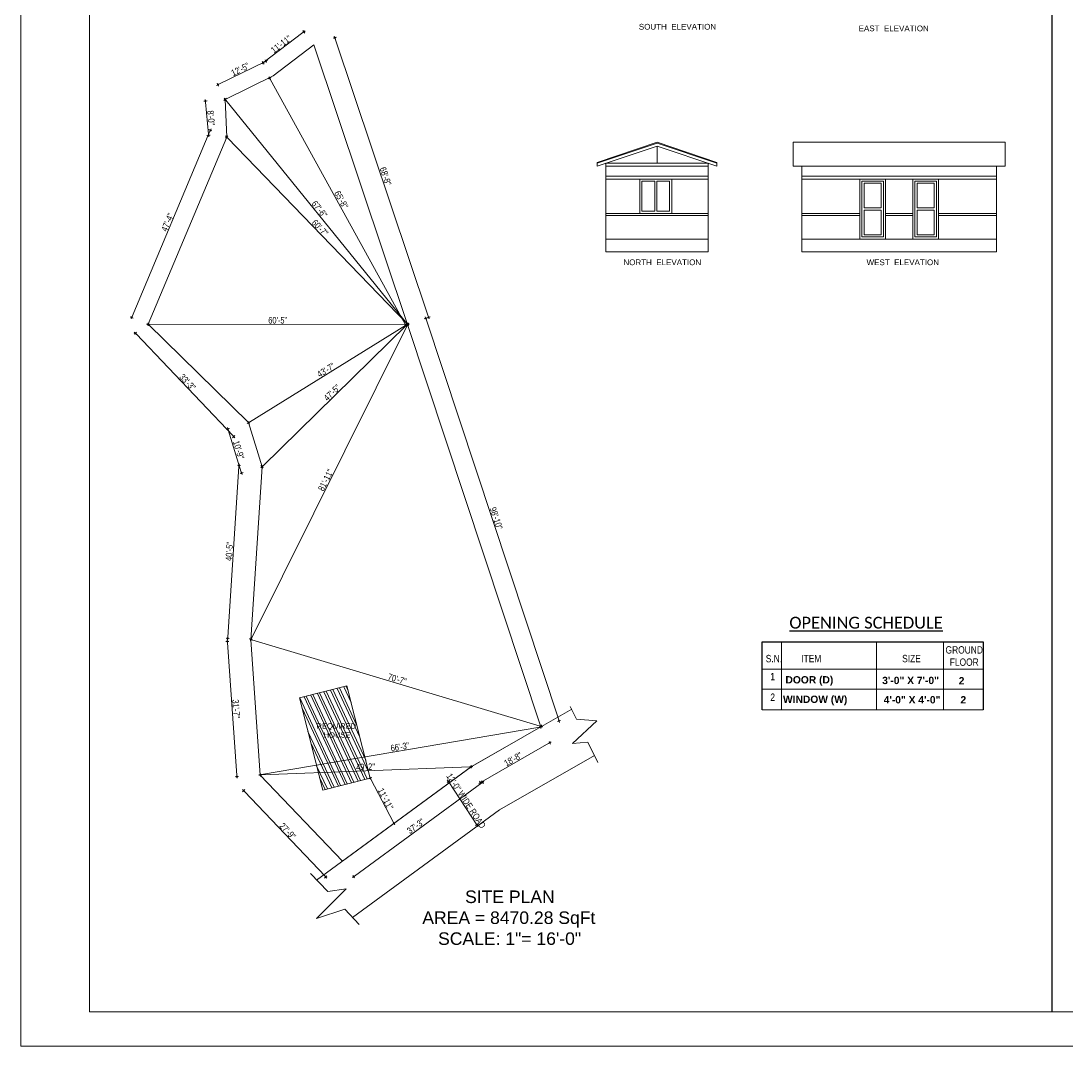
# Model space of a CAD drawing. Header units: inches. Extents: x 358077 to 378079, y -36324 to -23949.
# Drawn here: x 360841 to 362303, y -36324 to -34891 of the extents above; entities that cross this region are included whole.
import ezdxf

# ---------------------------------------------------------------- set-up
doc = ezdxf.new("R2010")
doc.units = ezdxf.units.IN
doc.header["$LTSCALE"] = 2
doc.header["$MEASUREMENT"] = 0
doc.header["$PDMODE"] = 34
doc.linetypes.add('ACAD_ISO02W100', pattern=[15, 12, -3])
doc.layers.get('0').update_dxf_attribs({"linetype": 'CONTINUOUS'})
doc.layers.get('DEFPOINTS').update_dxf_attribs({"color": 141, "linetype": 'CONTINUOUS'})
for name, color, linetype, lineweight in [('dimension', 160, 'CONTINUOUS', 15), ('DIMENTION', 140, 'CONTINUOUS', 0), ('elev 0.2', 221, 'CONTINUOUS', 20), ('elev3', 195, 'CONTINUOUS', 20), ('HATCH', 60, 'ACAD_ISO02W100', 13), ('steps', 253, 'CONTINUOUS', 20), ('TEXT', 181, 'CONTINUOUS', 25)]:
    doc.layers.add(name, color=color, linetype=linetype, lineweight=lineweight)
doc.layers.add('WAll', color=20, linetype='CONTINUOUS')
doc.styles.add('ramon', font='arial.ttf')
doc.styles.get("Standard").update_dxf_attribs({"font": 'ARIALN.TTF'})
doc.styles.add('STYLE1', font='arialbd.ttf')
doc.dimstyles.new('ek ropani wala', dxfattribs={"dimtxt": 24, "dimasz": 3, "dimexe": 6, "dimexo": 18, "dimgap": 2, "dimtad": 1, "dimdec": 0, "dimzin": 3, "dimdsep": 46, "dimlunit": 3, "dimtxsty": 'Standard', "dimblk": 'dot 2', "dimcen": 0.09375, "dimse1": 1, "dimse2": 1, "dimclrd": 1, "dimclre": 1, "dimclrt": 256, "dimadec": 0, "dimazin": 0, "dimtfac": 1, "dimtdec": 0, "dimtix": 1, "dimtmove": 1, "dimatfit": 3, "dimldrblk": 'DOT', "dimfxl": 1, "dimtolj": 1, "dimtzin": 0, "dimlwd": 9, "dimlwe": 9, "dimarcsym": 0})

# ---------------------------------------------------------------- blocks, each defined once
blk = doc.blocks.new('dot1')
at = {"layer": 'HATCH'}
h = blk.add_hatch(color=256, dxfattribs=at)
edge = h.paths.add_edge_path()
edge.add_arc((0, 0), 1, 0, 360)
for p, q in [((3, 0), (-3, 0)), ((0, 3), (0, -3))]:
    blk.add_line(p, q, dxfattribs=at)
blk.add_circle((0, 0), 1, dxfattribs=at)
blk = doc.blocks.new('dot 2')
at = {"layer": 'HATCH', "xscale": 0.5, "yscale": 0.5, "zscale": 0.5}
blk.add_blockref('dot1', (0, 0), dxfattribs=at)
blk = doc.blocks.new('*D483')
at = {"layer": 'DEFPOINTS', "color": 0, "transparency": 16777216}
for p in [(461209.9, -163453.6), (461241.6, -163496.8), (460849.5, -163717.8)]:
    blk.add_point(p, dxfattribs=at)
at = {"layer": 'elev 0.2', "color": 1, "lineweight": 9, "transparency": 16777216}
blk.add_line((460883.6, -163759.2), (461239.1, -163498.6), dxfattribs=at)
at = {"layer": 'elev 0.2', "color": 1, "lineweight": 9, "transparency": 16777216, "xscale": 3, "yscale": 3, "zscale": 3}
for p, rotation in [((461241.6, -163496.8), 36.23643256757138), ((460881.2, -163761), 216.2364325675714)]:
    blk.add_blockref('dot 2', p, dxfattribs=dict(at, rotation=rotation))
at = {"layer": 'elev 0.2', "transparency": 16777216, "insert": (461054.7, -163619.9), "char_height": 18, "attachment_point": 5, "rotation": 36.2364}
blk.add_mtext('\\A1;37\'-3"', dxfattribs=at)
blk = doc.blocks.new('_Dot')
at = {"layer": 'TEXT', "color": 0, "lineweight": -2}
blk.add_line((-0.5, 0), (-1, 0), dxfattribs=at)
at = {"layer": 'TEXT', "color": 0, "const_width": 0.5}
blk.add_lwpolyline([(-0.25, 0, 1), (0.25, 0, 1)], format="xyb", close=True, dxfattribs=at)
blk = doc.blocks.new('*D484')
at = {"layer": 'DEFPOINTS', "color": 0, "transparency": 16777216}
for p in [(461404.2, -163342.4), (461429.6, -163386.7), (461209.9, -163453.6)]:
    blk.add_point(p, dxfattribs=at)
at = {"layer": 'elev 0.2', "color": 1, "lineweight": 9, "transparency": 16777216}
blk.add_line((461237.9, -163496.5), (461427, -163388.2), dxfattribs=at)
at = {"layer": 'elev 0.2', "color": 1, "lineweight": 9, "transparency": 16777216, "xscale": 3, "yscale": 3, "zscale": 3}
for p, rotation in [((461429.6, -163386.7), 29.80271119946207), ((461235.3, -163498), 209.8027111994621)]:
    blk.add_blockref('dot 2', p, dxfattribs=dict(at, rotation=rotation))
at = {"layer": 'elev 0.2', "transparency": 16777216, "insert": (461326.9, -163432.6), "char_height": 18, "attachment_point": 5, "rotation": 29.8027}
blk.add_mtext('\\A1;18\'-8"', dxfattribs=at)
blk = doc.blocks.new('*D485')
at = {"layer": 'DEFPOINTS', "color": 0, "transparency": 16777216}
for p in [(461083, -162199.9), (461031.8, -162216.8), (461404.2, -163342.4)]:
    blk.add_point(p, dxfattribs=at)
at = {"layer": 'elev 0.2', "color": 1, "lineweight": 9, "transparency": 16777216}
blk.add_line((461454.5, -163322.6), (461084, -162202.7), dxfattribs=at)
at = {"layer": 'elev 0.2', "color": 1, "lineweight": 9, "transparency": 16777216, "xscale": 3, "yscale": 3, "zscale": 3}
for p, rotation in [((461083, -162199.9), 108.3061963064085), ((461455.4, -163325.4), 288.3061963064085)]:
    blk.add_blockref('dot 2', p, dxfattribs=dict(at, rotation=rotation))
at = {"layer": 'elev 0.2', "transparency": 16777216, "insert": (461279.8, -162759.1), "char_height": 18, "attachment_point": 5, "rotation": 288.3062}
blk.add_mtext('\\A1;98\'-10"', dxfattribs=at)
blk = doc.blocks.new('*D486')
at = {"layer": 'DEFPOINTS', "color": 0, "transparency": 16777216}
for p in [(460769.7, -161435.3), (460828.6, -161415.6), (461031.8, -162216.8)]:
    blk.add_point(p, dxfattribs=at)
at = {"layer": 'elev 0.2', "color": 1, "lineweight": 9, "transparency": 16777216}
blk.add_line((461089.8, -162194.2), (460829.6, -161418.4), dxfattribs=at)
at = {"layer": 'elev 0.2', "color": 1, "lineweight": 9, "transparency": 16777216, "xscale": 3, "yscale": 3, "zscale": 3}
for p, rotation in [((460828.6, -161415.6), 108.5405870073485), ((461090.7, -162197), 288.5405870073486)]:
    blk.add_blockref('dot 2', p, dxfattribs=dict(at, rotation=rotation))
at = {"layer": 'elev 0.2', "transparency": 16777216, "insert": (460970.3, -161802.7), "char_height": 18, "attachment_point": 5, "rotation": 288.5406}
blk.add_mtext('\\A1;68\'-8"', dxfattribs=at)
blk = doc.blocks.new('*D487')
at = {"layer": 'DEFPOINTS', "color": 0, "transparency": 16777216}
for p in [(460769.7, -161435.3), (460628.2, -161485.4), (460656, -161522)]:
    blk.add_point(p, dxfattribs=at)
at = {"layer": 'elev 0.2', "color": 1, "lineweight": 9, "transparency": 16777216}
blk.add_line((460739.5, -161400.6), (460630.5, -161483.6), dxfattribs=at)
at = {"layer": 'elev 0.2', "color": 1, "lineweight": 9, "transparency": 16777216, "xscale": 3, "yscale": 3, "zscale": 3}
for p, rotation in [((460741.9, -161398.8), 37.28858850085828), ((460628.2, -161485.4), 217.2885885008583)]:
    blk.add_blockref('dot 2', p, dxfattribs=dict(at, rotation=rotation))
at = {"layer": 'elev 0.2', "transparency": 16777216, "insert": (460678.4, -161433.3), "char_height": 18, "attachment_point": 5, "rotation": 37.2886}
blk.add_mtext('\\A1;11\'-11"', dxfattribs=at)
blk = doc.blocks.new('*D488')
at = {"layer": 'DEFPOINTS', "color": 0, "transparency": 16777216}
for p in [(460656, -161522), (460501.8, -161546.6), (460521.8, -161587.6)]:
    blk.add_point(p, dxfattribs=at)
at = {"layer": 'elev 0.2', "color": 1, "lineweight": 9, "transparency": 16777216}
blk.add_line((460633.3, -161482.3), (460504.5, -161545.3), dxfattribs=at)
at = {"layer": 'elev 0.2', "color": 1, "lineweight": 9, "transparency": 16777216, "xscale": 3, "yscale": 3, "zscale": 3}
for p, rotation in [((460636, -161481), 26.05265175663308), ((460501.8, -161546.6), 206.0526517566331)]:
    blk.add_blockref('dot 2', p, dxfattribs=dict(at, rotation=rotation))
at = {"layer": 'elev 0.2', "transparency": 16777216, "insert": (460564, -161503.8), "char_height": 18, "attachment_point": 5, "rotation": 26.0527}
blk.add_mtext('\\A1;12\'-5"', dxfattribs=at)
blk = doc.blocks.new('*D489')
at = {"layer": 'DEFPOINTS', "color": 0, "transparency": 16777216}
for p in [(460521.8, -161587.6), (460475.6, -161688.1), (460530.5, -161683.1)]:
    blk.add_point(p, dxfattribs=at)
at = {"layer": 'elev 0.2', "color": 1, "lineweight": 9, "transparency": 16777216}
blk.add_line((460467.2, -161595.5), (460475.3, -161685.1), dxfattribs=at)
at = {"layer": 'elev 0.2', "color": 1, "lineweight": 9, "transparency": 16777216, "xscale": 3, "yscale": 3, "zscale": 3}
for p, rotation in [((460466.9, -161592.5), 95.18756305441617), ((460475.6, -161688.1), 275.1875630544162)]:
    blk.add_blockref('dot 2', p, dxfattribs=dict(at, rotation=rotation))
at = {"layer": 'elev 0.2', "transparency": 16777216, "insert": (460482.4, -161639.3), "char_height": 18, "attachment_point": 5, "rotation": 275.1876}
blk.add_mtext('\\A1;8\'-0"', dxfattribs=at)
blk = doc.blocks.new('*D490')
at = {"layer": 'DEFPOINTS', "color": 0, "transparency": 16777216}
for p in [(460526.3, -161693), (460260.8, -162197.3), (460306.4, -162216.4)]:
    blk.add_point(p, dxfattribs=at)
at = {"layer": 'elev 0.2', "color": 1, "lineweight": 9, "transparency": 16777216}
blk.add_line((460479.6, -161676.6), (460262, -162194.5), dxfattribs=at)
at = {"layer": 'elev 0.2', "color": 1, "lineweight": 9, "transparency": 16777216, "xscale": 3, "yscale": 3, "zscale": 3}
for p, rotation in [((460480.7, -161673.9), 67.2122465711134), ((460260.8, -162197.3), 247.2122465711134)]:
    blk.add_blockref('dot 2', p, dxfattribs=dict(at, rotation=rotation))
at = {"layer": 'elev 0.2', "transparency": 16777216, "insert": (460360.6, -161931.3), "char_height": 18, "attachment_point": 5, "rotation": 67.2122}
blk.add_mtext('\\A1;47\'-4"', dxfattribs=at)
blk = doc.blocks.new('*D491')
at = {"layer": 'DEFPOINTS', "color": 0, "transparency": 16777216}
for p in [(460312.3, -162202.4), (460587.3, -162491.4), (460546.1, -162530.6)]:
    blk.add_point(p, dxfattribs=at)
at = {"layer": 'elev 0.2', "color": 1, "lineweight": 9, "transparency": 16777216}
blk.add_line((460273.2, -162243.7), (460544, -162528.4), dxfattribs=at)
at = {"layer": 'elev 0.2', "color": 1, "lineweight": 9, "transparency": 16777216, "xscale": 3, "yscale": 3, "zscale": 3}
for p, rotation in [((460271.1, -162241.5), 133.5700310075969), ((460546.1, -162530.6), 313.5700310075969)]:
    blk.add_blockref('dot 2', p, dxfattribs=dict(at, rotation=rotation))
at = {"layer": 'elev 0.2', "transparency": 16777216, "insert": (460416.7, -162378.3), "char_height": 18, "attachment_point": 5, "rotation": 313.57}
blk.add_mtext('\\A1;33\'-3"', dxfattribs=at)
blk = doc.blocks.new('*D492')
at = {"layer": 'DEFPOINTS', "color": 0, "transparency": 16777216}
for p in [(460587.3, -162491.4), (460567.8, -162632.5), (460625.1, -162615)]:
    blk.add_point(p, dxfattribs=at)
at = {"layer": 'elev 0.2', "color": 1, "lineweight": 9, "transparency": 16777216}
blk.add_line((460530.8, -162511.8), (460566.9, -162629.7), dxfattribs=at)
at = {"layer": 'elev 0.2', "color": 1, "lineweight": 9, "transparency": 16777216, "xscale": 3, "yscale": 3, "zscale": 3}
for p, rotation in [((460529.9, -162509), 107.0236614983232), ((460567.8, -162632.5), 287.0236614983232)]:
    blk.add_blockref('dot 2', p, dxfattribs=dict(at, rotation=rotation))
at = {"layer": 'elev 0.2', "transparency": 16777216, "insert": (460559.6, -162567.5), "char_height": 18, "attachment_point": 5, "rotation": 287.0237}
blk.add_mtext('\\A1;10\'-9"', dxfattribs=at)
blk = doc.blocks.new('*D493')
at = {"layer": 'DEFPOINTS', "color": 0, "transparency": 16777216}
for p in [(460625.1, -162615), (460529, -163094.6), (460593.5, -163098.8)]:
    blk.add_point(p, dxfattribs=at)
at = {"layer": 'elev 0.2', "color": 1, "lineweight": 9, "transparency": 16777216}
blk.add_line((460560.4, -162613.8), (460529.2, -163091.6), dxfattribs=at)
at = {"layer": 'elev 0.2', "color": 1, "lineweight": 9, "transparency": 16777216, "xscale": 3, "yscale": 3, "zscale": 3}
for p, rotation in [((460560.6, -162610.8), 86.26403286804644), ((460529, -163094.6), 266.2640328680465)]:
    blk.add_blockref('dot 2', p, dxfattribs=dict(at, rotation=rotation))
at = {"layer": 'elev 0.2', "transparency": 16777216, "insert": (460533.6, -162851.9), "char_height": 18, "attachment_point": 5, "rotation": 86.264}
blk.add_mtext('\\A1;40\'-5"', dxfattribs=at)
blk = doc.blocks.new('*D494')
at = {"layer": 'DEFPOINTS', "color": 0, "transparency": 16777216}
for p in [(460593.5, -163098.8), (460554.8, -163481.4), (460620.2, -163476.8)]:
    blk.add_point(p, dxfattribs=at)
at = {"layer": 'elev 0.2', "color": 1, "lineweight": 9, "transparency": 16777216}
blk.add_line((460528.4, -163106.4), (460554.6, -163478.4), dxfattribs=at)
at = {"layer": 'elev 0.2', "color": 1, "lineweight": 9, "transparency": 16777216, "xscale": 3, "yscale": 3, "zscale": 3}
for p, rotation in [((460528.2, -163103.4), 94.03507706681356), ((460554.8, -163481.4), 274.0350770668135)]:
    blk.add_blockref('dot 2', p, dxfattribs=dict(at, rotation=rotation))
at = {"layer": 'elev 0.2', "transparency": 16777216, "insert": (460552.7, -163291.6), "char_height": 18, "attachment_point": 5, "rotation": 274.0351}
blk.add_mtext('\\A1;31\'-7"', dxfattribs=at)
blk = doc.blocks.new('*D495')
at = {"layer": 'DEFPOINTS', "color": 0, "transparency": 16777216}
for p in [(460620.2, -163476.8), (460849.5, -163717.8), (460803.3, -163761.8)]:
    blk.add_point(p, dxfattribs=at)
at = {"layer": 'elev 0.2', "color": 1, "lineweight": 9, "transparency": 16777216}
blk.add_line((460576, -163523), (460801.2, -163759.6), dxfattribs=at)
at = {"layer": 'elev 0.2', "color": 1, "lineweight": 9, "transparency": 16777216, "xscale": 3, "yscale": 3, "zscale": 3}
for p, rotation in [((460574, -163520.8), 133.583870042683), ((460803.3, -163761.8), 313.583870042683)]:
    blk.add_blockref('dot 2', p, dxfattribs=dict(at, rotation=rotation))
at = {"layer": 'elev 0.2', "transparency": 16777216, "insert": (460696.7, -163633.6), "char_height": 18, "attachment_point": 5, "rotation": 313.5839}
blk.add_mtext('\\A1;27\'-9"', dxfattribs=at)
blk = doc.blocks.new('*D496')
at = {"layer": 'DEFPOINTS', "color": 0, "transparency": 16777216}
for p in [(461209.9, -163453.6), (460620.2, -163476.8), (460620.2, -163476.8)]:
    blk.add_point(p, dxfattribs=at)
at = {"layer": 'elev 0.2', "color": 1, "lineweight": 9, "transparency": 16777216}
blk.add_line((461206.9, -163453.8), (460623.2, -163476.7), dxfattribs=at)
at = {"layer": 'elev 0.2', "color": 1, "lineweight": 9, "transparency": 16777216, "xscale": 3, "yscale": 3, "zscale": 3}
for p, rotation in [((461209.9, -163453.6), 2.247981388094722), ((460620.2, -163476.8), 182.2479813880947)]:
    blk.add_blockref('dot 2', p, dxfattribs=dict(at, rotation=rotation))
at = {"layer": 'elev 0.2', "transparency": 16777216, "insert": (460914.6, -163454), "char_height": 18, "attachment_point": 5, "rotation": 2.248}
blk.add_mtext('\\A1;49\'-2"', dxfattribs=at)
blk = doc.blocks.new('*D497')
at = {"layer": 'DEFPOINTS', "color": 0, "transparency": 16777216}
for p in [(461404.2, -163342.4), (460620.6, -163475.9), (460620.6, -163475.9)]:
    blk.add_point(p, dxfattribs=at)
at = {"layer": 'elev 0.2', "color": 1, "lineweight": 9, "transparency": 16777216}
blk.add_line((461401.3, -163342.9), (460623.6, -163475.4), dxfattribs=at)
at = {"layer": 'elev 0.2', "color": 1, "lineweight": 9, "transparency": 16777216, "xscale": 3, "yscale": 3, "zscale": 3}
for p, rotation in [((461404.2, -163342.4), 9.673338039655048), ((460620.6, -163475.9), 189.6733380396551)]:
    blk.add_blockref('dot 2', p, dxfattribs=dict(at, rotation=rotation))
at = {"layer": 'elev 0.2', "transparency": 16777216, "insert": (461010.5, -163398.1), "char_height": 18, "attachment_point": 5, "rotation": 9.6733}
blk.add_mtext('\\A1;66\'-3"', dxfattribs=at)
blk = doc.blocks.new('*D498')
at = {"layer": 'DEFPOINTS', "color": 0, "transparency": 16777216}
for p in [(460593.5, -163098.8), (461405.2, -163341.8), (461405.4, -163340.8)]:
    blk.add_point(p, dxfattribs=at)
at = {"layer": 'elev 0.2', "color": 1, "lineweight": 9, "transparency": 16777216}
blk.add_line((460596.7, -163098.7), (461402.6, -163340), dxfattribs=at)
at = {"layer": 'elev 0.2', "color": 1, "lineweight": 9, "transparency": 16777216, "xscale": 3, "yscale": 3, "zscale": 3}
for p, rotation in [((460593.8, -163097.8), 163.3307212646643), ((461405.4, -163340.8), 343.3307212646642)]:
    blk.add_blockref('dot 2', p, dxfattribs=dict(at, rotation=rotation))
at = {"layer": 'elev 0.2', "transparency": 16777216, "insert": (461002.8, -163208.6), "char_height": 18, "attachment_point": 5, "rotation": 343.3307}
blk.add_mtext('\\A1;70\'-7"', dxfattribs=at)
blk = doc.blocks.new('*D499')
at = {"layer": 'DEFPOINTS', "color": 0, "transparency": 16777216}
for p in [(461031.8, -162216.8), (460594.4, -163097.6), (460594.4, -163097.6)]:
    blk.add_point(p, dxfattribs=at)
at = {"layer": 'elev 0.2', "color": 1, "lineweight": 9, "transparency": 16777216}
blk.add_line((461030.5, -162219.5), (460595.7, -163094.9), dxfattribs=at)
at = {"layer": 'elev 0.2', "color": 1, "lineweight": 9, "transparency": 16777216, "xscale": 3, "yscale": 3, "zscale": 3}
for p, rotation in [((461031.8, -162216.8), 63.58849592309016), ((460594.4, -163097.6), 243.5884959230901)]:
    blk.add_blockref('dot 2', p, dxfattribs=dict(at, rotation=rotation))
at = {"layer": 'elev 0.2', "transparency": 16777216, "insert": (460803.1, -162652.2), "char_height": 18, "attachment_point": 5, "rotation": 63.5885}
blk.add_mtext('\\A1;81\'-11"', dxfattribs=at)
blk = doc.blocks.new('*D500')
at = {"layer": 'DEFPOINTS', "color": 0, "transparency": 16777216}
for p in [(461031.7, -162216.4), (461031.8, -162216.4), (460625.1, -162615)]:
    blk.add_point(p, dxfattribs=at)
at = {"layer": 'elev 0.2', "color": 1, "lineweight": 9, "transparency": 16777216}
blk.add_line((460627.3, -162612.9), (461029.6, -162218.5), dxfattribs=at)
at = {"layer": 'elev 0.2', "color": 1, "lineweight": 9, "transparency": 16777216, "xscale": 3, "yscale": 3, "zscale": 3}
for p, rotation in [((461031.8, -162216.4), 44.43137320551506), ((460625.2, -162615), 224.4313732055151)]:
    blk.add_blockref('dot 2', p, dxfattribs=dict(at, rotation=rotation))
at = {"layer": 'elev 0.2', "transparency": 16777216, "insert": (460820.7, -162407.8), "char_height": 18, "attachment_point": 5, "rotation": 44.4314}
blk.add_mtext('\\A1;47\'-5"', dxfattribs=at)
blk = doc.blocks.new('*D501')
at = {"layer": 'DEFPOINTS', "color": 0, "transparency": 16777216}
for p in [(461031.7, -162216.6), (461031.9, -162216.8), (460587.3, -162491.4)]:
    blk.add_point(p, dxfattribs=at)
at = {"layer": 'elev 0.2', "color": 1, "lineweight": 9, "transparency": 16777216}
blk.add_line((460590, -162490.1), (461029.4, -162218.4), dxfattribs=at)
at = {"layer": 'elev 0.2', "color": 1, "lineweight": 9, "transparency": 16777216, "xscale": 3, "yscale": 3, "zscale": 3}
for p, rotation in [((461031.9, -162216.8), 31.73393386593028), ((460587.4, -162491.7), 211.7339338659303)]:
    blk.add_blockref('dot 2', p, dxfattribs=dict(at, rotation=rotation))
at = {"layer": 'elev 0.2', "transparency": 16777216, "insert": (460803.8, -162344.7), "char_height": 18, "attachment_point": 5, "rotation": 31.7339}
blk.add_mtext('\\A1;43\'-7"', dxfattribs=at)
blk = doc.blocks.new('*D502')
at = {"layer": 'DEFPOINTS', "color": 0, "transparency": 16777216}
for p in [(460306.4, -162216.4), (461031.5, -162216.6), (461031.5, -162216.8)]:
    blk.add_point(p, dxfattribs=at)
at = {"layer": 'elev 0.2', "color": 1, "lineweight": 9, "transparency": 16777216}
blk.add_line((460309.4, -162216.6), (461028.5, -162216.8), dxfattribs=at)
at = {"layer": 'elev 0.2', "color": 1, "lineweight": 9, "transparency": 16777216, "xscale": 3, "yscale": 3, "zscale": 3}
for p, rotation in [((460306.4, -162216.6), 179.9850023483859), ((461031.5, -162216.8), 359.9850023483859)]:
    blk.add_blockref('dot 2', p, dxfattribs=dict(at, rotation=rotation))
at = {"layer": 'elev 0.2', "transparency": 16777216, "insert": (460668.9, -162205.5), "char_height": 18, "attachment_point": 5, "rotation": 359.985}
blk.add_mtext('\\A1;60\'-5"', dxfattribs=at)
blk = doc.blocks.new('*D503')
at = {"layer": 'DEFPOINTS', "color": 0, "transparency": 16777216}
for p in [(460526.3, -161693), (461031.7, -162216.3), (461031.7, -162216.3)]:
    blk.add_point(p, dxfattribs=at)
at = {"layer": 'elev 0.2', "color": 1, "lineweight": 9, "transparency": 16777216}
blk.add_line((460528.4, -161695.2), (461029.6, -162214.1), dxfattribs=at)
at = {"layer": 'elev 0.2', "color": 1, "lineweight": 9, "transparency": 16777216, "xscale": 3, "yscale": 3, "zscale": 3}
for p, rotation in [((460526.3, -161693), 134.0015696434413), ((461031.7, -162216.3), 314.0015696434413)]:
    blk.add_blockref('dot 2', p, dxfattribs=dict(at, rotation=rotation))
at = {"layer": 'elev 0.2', "transparency": 16777216, "insert": (460787, -161946.9), "char_height": 18, "attachment_point": 5, "rotation": 314.0016}
blk.add_mtext('\\A1;60\'-7"', dxfattribs=at)
blk = doc.blocks.new('*D504')
at = {"layer": 'DEFPOINTS', "color": 0, "transparency": 16777216}
for p in [(460521.8, -161587.6), (461032.1, -162216.4), (461032.1, -162216.4)]:
    blk.add_point(p, dxfattribs=at)
at = {"layer": 'elev 0.2', "color": 1, "lineweight": 9, "transparency": 16777216}
blk.add_line((460523.7, -161589.9), (461030.2, -162214), dxfattribs=at)
at = {"layer": 'elev 0.2', "color": 1, "lineweight": 9, "transparency": 16777216, "xscale": 3, "yscale": 3, "zscale": 3}
for p, rotation in [((460521.8, -161587.6), 129.0590460813529), ((461032.1, -162216.4), 309.0590460813528)]:
    blk.add_blockref('dot 2', p, dxfattribs=dict(at, rotation=rotation))
at = {"layer": 'elev 0.2', "transparency": 16777216, "insert": (460785.6, -161894.9), "char_height": 18, "attachment_point": 5, "rotation": 309.059}
blk.add_mtext('\\A1;67\'-6"', dxfattribs=at)
blk = doc.blocks.new('*D505')
at = {"layer": 'DEFPOINTS', "color": 0, "transparency": 16777216}
for p in [(460650.8, -161525.9), (461027.1, -162218.8), (461031.7, -162216.3)]:
    blk.add_point(p, dxfattribs=at)
at = {"layer": 'elev 0.2', "color": 1, "lineweight": 9, "transparency": 16777216}
blk.add_line((460647.7, -161531), (461025.6, -162216.2), dxfattribs=at)
at = {"layer": 'elev 0.2', "color": 1, "lineweight": 9, "transparency": 16777216, "xscale": 3, "yscale": 3, "zscale": 3}
for p, rotation in [((460646.2, -161528.4), 118.8838229507596), ((461027.1, -162218.8), 298.8838229507596)]:
    blk.add_blockref('dot 2', p, dxfattribs=dict(at, rotation=rotation))
at = {"layer": 'elev 0.2', "transparency": 16777216, "insert": (460846.5, -161868.2), "char_height": 18, "attachment_point": 5, "rotation": 298.8838}
blk.add_mtext('\\A1;65\'-8"', dxfattribs=at)
blk = doc.blocks.new('*D506')
at = {"layer": 'DEFPOINTS', "color": 0, "transparency": 16777216}
for p in [(460927.6, -163485.6), (460994.1, -163611.8), (460994.1, -163611.8)]:
    blk.add_point(p, dxfattribs=at)
at = {"layer": 'elev 0.2', "color": 1, "lineweight": 9, "transparency": 16777216}
blk.add_line((460929, -163488.3), (460992.7, -163609.2), dxfattribs=at)
at = {"layer": 'elev 0.2', "color": 1, "lineweight": 9, "transparency": 16777216, "xscale": 3, "yscale": 3, "zscale": 3}
for p, rotation in [((460927.6, -163485.6), 117.7825232551064), ((460994.1, -163611.8), 297.7825232551064)]:
    blk.add_blockref('dot 2', p, dxfattribs=dict(at, rotation=rotation))
at = {"layer": 'elev 0.2', "transparency": 16777216, "insert": (460970.6, -163543.6), "char_height": 18, "attachment_point": 5, "rotation": 297.7825}
blk.add_mtext('\\A1;11\'-11"', dxfattribs=at)
blk = doc.blocks.new('*D507')
at = {"layer": 'DEFPOINTS', "color": 0, "transparency": 16777216}
for p in [(461209.9, -163453.3), (461146.3, -163495), (461289.2, -163574.2)]:
    blk.add_point(p, dxfattribs=at)
at = {"layer": 'elev 0.2', "color": 1, "lineweight": 9, "transparency": 16777216}
for p, q in [((461144.7, -163492.5), (461143, -163489.9)), ((461225.6, -163615.9), (461146.3, -163495)), ((461227.3, -163618.4), (461228.9, -163620.9))]:
    blk.add_line(p, q, dxfattribs=at)
at = {"layer": 'elev 0.2', "color": 1, "lineweight": 9, "transparency": 16777216, "xscale": 3, "yscale": 3, "zscale": 3}
for p, rotation in [((461146.3, -163495), 303.2584613048206), ((461225.6, -163615.9), 123.2584613048206)]:
    blk.add_blockref('dot 2', p, dxfattribs=dict(at, rotation=rotation))
at = {"layer": 'elev 0.2', "transparency": 16777216, "insert": (461195.4, -163549.2), "char_height": 18, "attachment_point": 5, "rotation": 303.2585}
blk.add_mtext('\\A1;12\'-0" WIDE ROAD', dxfattribs=at)
blk = doc.blocks.new('VDZVDX')
at = {"layer": 'dimension', "true_color": 0x939598}
h = blk.add_hatch(dxfattribs=at)
h.set_pattern_fill('ANSI32', color=252, scale=50, angle=70)
h.set_pattern_definition([(115, (-408766.4, 150918.126), (-16.993271, -7.9240924), []), (115, (-408763.377, 150926.432), (-16.993271, -7.9240924), [])])
h.paths.add_polyline_path([(-1104.3, -2158.1), (-1237.1, -2191.7), (-1172, -2449.6), (-1039.1, -2416)])
h.paths.add_polyline_path([(-1087.5, -2404.5), (-1014.5, -2401.7), (-1016, -2364.6), (-1089, -2367.5)], flags=9)
h.paths.add_polyline_path([(-1194.8, -2311.5), (-1076.7, -2311.5), (-1076.7, -2255.3), (-1194.8, -2255.3)], flags=24)
at = {"layer": 'elev 0.2'}
for p, q in [((-480, -2215.2), (-462.4, -2251.1)), ((-756.2, -2383.7), (-476.1, -2223.2)), ((-462.4, -2251.1), (-406, -2255.8)), ((-406, -2255.8), (-474, -2319.1)), ((-474, -2319.1), (-431.1, -2315.3)), ((-431.1, -2315.3), (-403.3, -2372.3)), ((-677.6, -2504.6), (-412.7, -2352.9)), ((-1189.1, -2700.9), (-756.2, -2383.7)), ((-1088.5, -2805.6), (-677.6, -2504.6)), ((-1206.3, -2683), (-1158.2, -2733)), ((-1189.6, -2808.7), (-1106.7, -2725.9)), ((-1106.7, -2725.9), (-1158.2, -2733)), ((-1110.7, -2782.5), (-1189.6, -2808.7)), ((-1110.7, -2782.5), (-1070.1, -2824.8))]:
    blk.add_line(p, q, dxfattribs=at)
blk.add_lwpolyline([(-562.6, -2272.8), (-934.9, -1147.2), (-1197, -365.7), (-1310.8, -452.4), (-1445, -518), (-1440.5, -623.4), (-1660.4, -1146.9), (-1379.5, -1421.8), (-1341.7, -1545.4), (-1373.3, -2029.2), (-1346.6, -2407.2), (-1117.2, -2648.2), (-756.9, -2384.1), (-562.6, -2272.8)], dxfattribs=at)
blk.add_lwpolyline([(-1039.1, -2416), (-1104.3, -2158.1), (-1237.1, -2191.7), (-1172, -2449.6)], close=True, dxfattribs=at)
at = {"layer": 'DIMENTION', "insert": (-1298.4, -2730.1), "char_height": 35.1, "attachment_point": 1, "style": 'ramon'}
blk.add_mtext_dynamic_manual_height_columns('\\pi524.26664;SITE PLAN\\P\\pi404.76862;AREA = 8470.28 SqFt\\P\\pi448.81121;SCALE: 1"= 16\'-0"', width=1293.012, gutter_width=1, heights=[0], dxfattribs=at)
at = {"layer": 'elev 0.2', "insert": (-1256.9, -2262.7), "char_height": 15, "attachment_point": 1, "style": 'ramon'}
blk.add_mtext_dynamic_manual_height_columns('\\pi67.45967;REQUIRED\\P\\pi81.77413; HOUSE', width=242.764, gutter_width=1, heights=[0], dxfattribs=at)
at = {"layer": 'elev 0.2'}
for p1, p2, distance, picture, middle, set_off in [((-1197, -365.7), (-1310.8, -452.4), -45.9, '*D487', (-1288.4, -363.8), (-461966.8, 161069.6)), ((-934.9, -1147.2), (-1197, -365.7), -62.1, '*D486', (-996.5, -733.2), (-461966.8, 161069.6)), ((-1310.8, -452.4), (-1445, -518), -45.6, '*D488', (-1402.8, -434.2), (-461966.8, 161069.6)), ((-1315.9665, -456.3107), (-935.0959, -1146.7171), -5.222, '*D505', (-1120.3053, -798.631), (-461966.7617, 161069.5798)), ((-1445, -518), (-1436.3, -613.5), -55.1, '*D489', (-1484.4, -569.7), (-461966.8, 161069.6)), ((-1445, -518), (-934.7, -1146.8), 0, '*D504', (-1181.2, -825.3), (-461966.8, 161069.6)), ((-1440.5, -623.4), (-1660.4, -1146.9), -49.4, '*D490', (-1606.1, -861.7), (-461966.8, 161069.6)), ((-1440.4629, -623.4272), (-935.0973, -1146.7199), 0, '*D503', (-1179.7307, -877.2998), (-461966.7617, 161069.5798)), ((-1654.5, -1132.8), (-1379.5, -1421.8), -56.8, '*D491', (-1550, -1308.8), (-461966.8, 161069.6)), ((-1660.4, -1146.9), (-935.3, -1147.1), -0.1, '*D502', (-1297.8, -1135.9), (-461966.8, 161069.6)), ((-562.6, -2272.8), (-934.9, -1147.2), -53.9, '*D485', (-686.9, -1689.5), (-461966.8, 161069.6)), ((-1379.5, -1421.8), (-935, -1147), -0.3, '*D501', (-1163, -1275.1), (-461966.8, 161069.6)), ((-934.9, -1147.2), (-1372.4, -2028), 0, '*D499', (-1163.7, -1582.6), (-461966.8, 161069.6)), ((-1341.7, -1545.4), (-935.1, -1146.8), -0.1, '*D500', (-1146.1, -1338.2), (-461966.8, 161069.6)), ((-1379.5, -1421.8), (-1341.7, -1545.4), -60, '*D492', (-1407.2, -1497.9), (-461966.8, 161069.6)), ((-1341.7, -1545.4), (-1373.3, -2029.2), -64.7, '*D493', (-1433.2, -1782.4), (-461966.8, 161069.6)), ((-1373.3, -2029.2), (-1346.6, -2407.2), -65.5, '*D494', (-1414.1, -2222), (-461966.8, 161069.6)), ((-1373.3, -2029.2), (-561.6, -2272.2), 1, '*D498', (-963.9, -2139), (-461966.8, 161069.6)), ((-562.6, -2272.8), (-1346.1, -2406.3), 0, '*D497', (-956.2, -2328.5), (-461966.8, 161069.6)), ((-756.9, -2384.1), (-562.6, -2272.8), -51.1, '*D484', (-639.9, -2363.1), (-461966.8, 161069.6)), ((-756.9, -2384.1), (-1346.6, -2407.2), 0, '*D496', (-1052.2, -2384.5), (-461966.8, 161069.6)), ((-1117.2, -2648.2), (-756.9, -2384.1), -53.6, '*D483', (-912, -2550.3), (-461966.8, 161069.6)), ((-1346.6, -2407.2), (-1117.2, -2648.2), -63.8, '*D495', (-1270, -2564), (-461966.8, 161069.6)), ((-1039.1, -2416), (-972.7, -2542.3), 0, '*D506', (-996.1, -2474), (-461966.8, 161069.6))]:
    dim = blk.add_aligned_dim(p1=p1, p2=p2, distance=distance, dimstyle='ek ropani wala', dxfattribs=at)
    dim.commit()
    dim.dimension.update_dxf_attribs({"geometry": picture, "text_midpoint": middle, "insert": set_off})
dim = blk.add_aligned_dim(p1=(-677.6, -2504.6), p2=(-756.9, -2383.7), distance=76, text='12\'-0" WIDE ROAD', dimstyle='ek ropani wala', dxfattribs=at)
dim.commit()
dim.dimension.update_dxf_attribs({"geometry": '*D507', "text_midpoint": (-771.3, -2479.6), "insert": (-461966.8, 161069.6)})

msp = doc.modelspace()

# ---------------------------------------------------------------- linework, layer by layer
msp.add_line((362281.88, -34163.96), (362281.88, -36275.96))
at = {"layer": 'elev 0.2'}
for p, q in [((361730.09, -35060.5), (361646.59, -35088.53)), ((361730.09, -35061.55), (361646.59, -35089.58)), ((361730.09, -35065.77), (361646.59, -35093.8)), ((361813.59, -35088.53), (361730.09, -35060.5)), ((361813.59, -35089.58), (361730.09, -35061.55)), ((361730.09, -35089.77), (361730.09, -35065.77)), ((361813.59, -35093.8), (361730.09, -35065.77)), ((361920.54, -35093.77), (361920.54, -35060.5)), ((361920.54, -35060.5), (362216.54, -35060.5)), ((362216.54, -35093.77), (362216.54, -35060.5)), ((361646.59, -35093.8), (361646.59, -35088.53)), ((361658.59, -35213.77), (361658.59, -35089.77)), ((361801.59, -35089.77), (361658.59, -35089.77)), ((361658.59, -35213.77), (361658.59, -35089.77)), ((361801.59, -35089.77), (361658.59, -35089.77)), ((361658.59, -35089.77), (361801.59, -35089.77)), ((361801.59, -35093.77), (361658.59, -35093.77)), ((361801.59, -35093.77), (361658.59, -35093.77)), ((361801.59, -35213.77), (361801.59, -35089.77)), ((361801.59, -35213.77), (361801.59, -35089.77)), ((361813.59, -35093.8), (361813.59, -35088.53)), ((362216.54, -35093.77), (361920.54, -35093.77)), ((361932.54, -35213.77), (361932.54, -35093.77)), ((362204.54, -35213.77), (362204.54, -35093.77)), ((361801.59, -35107.77), (361658.59, -35107.77)), ((361801.59, -35107.77), (361658.59, -35107.77)), ((362204.54, -35107.77), (361932.54, -35107.77)), ((361801.59, -35111.77), (361658.59, -35111.77)), ((361801.59, -35111.77), (361658.59, -35111.77)), ((361726.84, -35156.77), (361726.84, -35114.77)), ((361729.84, -35156.77), (361729.84, -35114.77)), ((362204.54, -35111.77), (361932.54, -35111.77)), ((362019.54, -35152.27), (362043.54, -35152.27)), ((362093.54, -35152.27), (362117.54, -35152.27)), ((361801.59, -35159.77), (361658.59, -35159.77)), ((361801.59, -35159.77), (361658.59, -35159.77)), ((361801.59, -35162.77), (361658.59, -35162.77)), ((361801.59, -35162.77), (361658.59, -35162.77)), ((362013.54, -35159.77), (361932.54, -35159.77)), ((362013.54, -35162.77), (361932.54, -35162.77)), ((362019.54, -35155.27), (362043.54, -35155.27)), ((362087.54, -35159.77), (362049.54, -35159.77)), ((362087.54, -35162.77), (362049.54, -35162.77)), ((362093.54, -35155.27), (362117.54, -35155.27)), ((362204.54, -35159.77), (362123.54, -35159.77)), ((362204.54, -35162.77), (362123.54, -35162.77)), ((361801.59, -35195.77), (361658.59, -35195.77)), ((361801.59, -35195.77), (361658.59, -35195.77)), ((362204.54, -35195.77), (361932.54, -35195.77)), ((361801.59, -35213.77), (361658.59, -35213.77)), ((361801.59, -35213.77), (361658.59, -35213.77)), ((362204.54, -35213.77), (361932.54, -35213.77))]:
    msp.add_line(p, q, dxfattribs=at)
for points in [[(361706.09, -35111.77), (361750.59, -35111.77), (361750.59, -35159.77), (361706.09, -35159.77), (361706.09, -35111.77)], [(361726.84, -35156.77), (361709.09, -35156.77), (361709.09, -35114.77), (361726.84, -35114.77)], [(361729.84, -35114.77), (361747.59, -35114.77), (361747.59, -35156.77), (361729.84, -35156.77)], [(362013.54, -35195.77), (362013.54, -35111.77), (362049.54, -35111.77), (362049.54, -35195.77), (362013.54, -35195.77)], [(362019.54, -35152.27), (362019.54, -35117.77), (362043.54, -35117.77), (362043.54, -35152.27)], [(362087.54, -35195.77), (362087.54, -35111.77), (362123.54, -35111.77), (362123.54, -35195.77), (362087.54, -35195.77)], [(362093.54, -35152.27), (362093.54, -35117.77), (362117.54, -35117.77), (362117.54, -35152.27)], [(362043.54, -35155.27), (362043.54, -35189.77), (362019.54, -35189.77), (362019.54, -35155.27)], [(362117.54, -35155.27), (362117.54, -35189.77), (362093.54, -35189.77), (362093.54, -35155.27)]]:
    msp.add_lwpolyline(points, dxfattribs=at)
for points in [[(362016.54, -35192.77), (362016.54, -35114.77), (362046.54, -35114.77), (362046.54, -35192.77)], [(362090.54, -35192.77), (362090.54, -35114.77), (362120.54, -35114.77), (362120.54, -35192.77)]]:
    msp.add_lwpolyline(points, close=True, dxfattribs=at)
at = {"layer": 'elev3', "linetype": 'Continuous', "extrusion": (-0.000318297, -9.62631e-09, 1)}
for p, q in [((361904.19, -35824.96, -0.26), (361904.19, -35758.85, -0.26)), ((362037.12, -35758.84, -0.21), (362037.12, -35824.95, -0.21)), ((362130.36, -35758.83, -0.18), (362130.36, -35824.95, -0.18)), ((362185.9, -35758.83, -0.16), (362185.9, -35824.94, -0.16)), ((361877.02, -35796.91, -0.26), (362185.9, -35796.89, -0.16)), ((361877.02, -35824.96, -0.26), (362185.9, -35824.94, -0.16)), ((361877.02, -35824.96, -0.26), (362185.9, -35824.94, -0.16)), ((361904.2, -35853.86, -0.19), (361904.19, -35824.96, -0.19)), ((362037.12, -35824.95, -0.14), (362037.12, -35853.85, -0.14)), ((362130.36, -35824.95, -0.11), (362130.37, -35853.85, -0.11)), ((362185.9, -35824.94, -0.09), (362185.91, -35853.84, -0.08)), ((361877.03, -35853.86, -0.2), (362185.91, -35853.84, -0.09))]:
    msp.add_line(p, q, dxfattribs=at)
at = {"layer": 'steps', "color": 0, "ltscale": 0.3}
for points in [[(364008.94, -36323.96), (360840.94, -36323.96), (360840.94, -34115.96), (364008.94, -34115.96)], [(360936.94, -34163.96), (363960.94, -34163.96), (363960.94, -36275.96), (360936.94, -36275.96)]]:
    msp.add_lwpolyline(points, close=True, dxfattribs=at)
at = {"layer": 'WAll', "linetype": 'Continuous'}
for p, q in [((361877.02, -35758.85, -0.21), (362185.9, -35758.83, -0.21)), ((361877.03, -35853.86, -0.21), (361877.02, -35758.85, -0.21)), ((362185.9, -35758.83, -0.16), (362185.9, -35824.94, -0.16)), ((362185.9, -35824.94, -0.09), (362185.91, -35853.84, -0.09))]:
    msp.add_line(p, q, dxfattribs=at)

# ---------------------------------------------------------------- block references
at = {"layer": 'elev 0.2', "xscale": 0.5, "yscale": 0.5, "zscale": 0.5}
msp.add_blockref('VDZVDX', (361848.84, -34741.39), dxfattribs=at)

# ---------------------------------------------------------------- texts
at = {"layer": 'DIMENTION', "char_height": 8, "attachment_point": 1, "style": 'ramon'}
for s, insert in [('\\pi24.47006;SOUTH  ELEVATION', (361680.24, -34894.89)), ('\\pi29.62423;EAST  ELEVATION', (361982.28, -34897.21)), ('\\pi24.33637;NORTH  ELEVATION', (361658.81, -35224.22)), ('\\pi27.70335;WEST  ELEVATION', (361995.34, -35224.22))]:
    msp.add_mtext_dynamic_manual_height_columns(s, width=155.5759, gutter_width=1, heights=[0], dxfattribs=dict(at, insert=insert))
at = {"layer": 'TEXT', "extrusion": (-0.000318297, -9.62631e-09, 1), "text_direction": (1, 6e-05, 0.000318), "style": 'STYLE1'}
for s, insert, char_height, width, attachment_point in [('{\\fCalibri|b0|i0|c0|p34;\\LOPENING SCHEDULE }', (362129.46, -35723.77, -0.21), 16.5, 440.6647, 3), ('{\\fArial Narrow|b0|i0|c0|p34;GROUND\\PFLOOR}', (362159.54, -35764.96, -0.16), 10.2575, 26.4048, 2), ('{\\fArial Narrow|b0|i0|c0|p34;S.N.}', (361893.51, -35777.09, -0.26), 10.2575, 26.4048, 2), ('{\\fArial Narrow|b0|i0|c0|p34;ITEM}', (361945.77, -35777.09, -0.24), 10.2575, 50.9046, 2), ('{\\fArial Narrow|b0|i0|c0|p34;SIZE}', (362085.8, -35777.08, -0.19), 10.2575, 26.4048, 2), ('{\\fArial Narrow|b0|i0|c0|p34;1}', (361891.78, -35802.17, -0.26), 10.2575, 26.4048, 2), ('DOOR (D)', (361909.65, -35806.73, -0.25), 10.257, 75.929, 1), ('3\'-0" X 7\'-0"', (362044.87, -35807.64, -0.21), 10.2575, 91.5416, 1), ('2', (362155.78, -35808.1, -0.17), 10.26, 26.4048, 2), ('{\\fArial Narrow|b0|i0|c0|p34;2}', (361891.78, -35831.07, -0.38), 10.2575, 26.4048, 2), ('WINDOW (W)', (361906.18, -35834.03, -0.11), 10.257, 128.3507, 1), ('4\'-0" X 4\'-0"', (362046.95, -35834.66, -0.07), 10.2575, 92.2327, 1), ('2', (362158.24, -35834.75, -0.18), 10.26, 26.4048, 2)]:
    msp.add_mtext(s, dxfattribs=dict(at, insert=insert, char_height=char_height, width=width, attachment_point=attachment_point))

doc.saveas('drawing.dxf')
